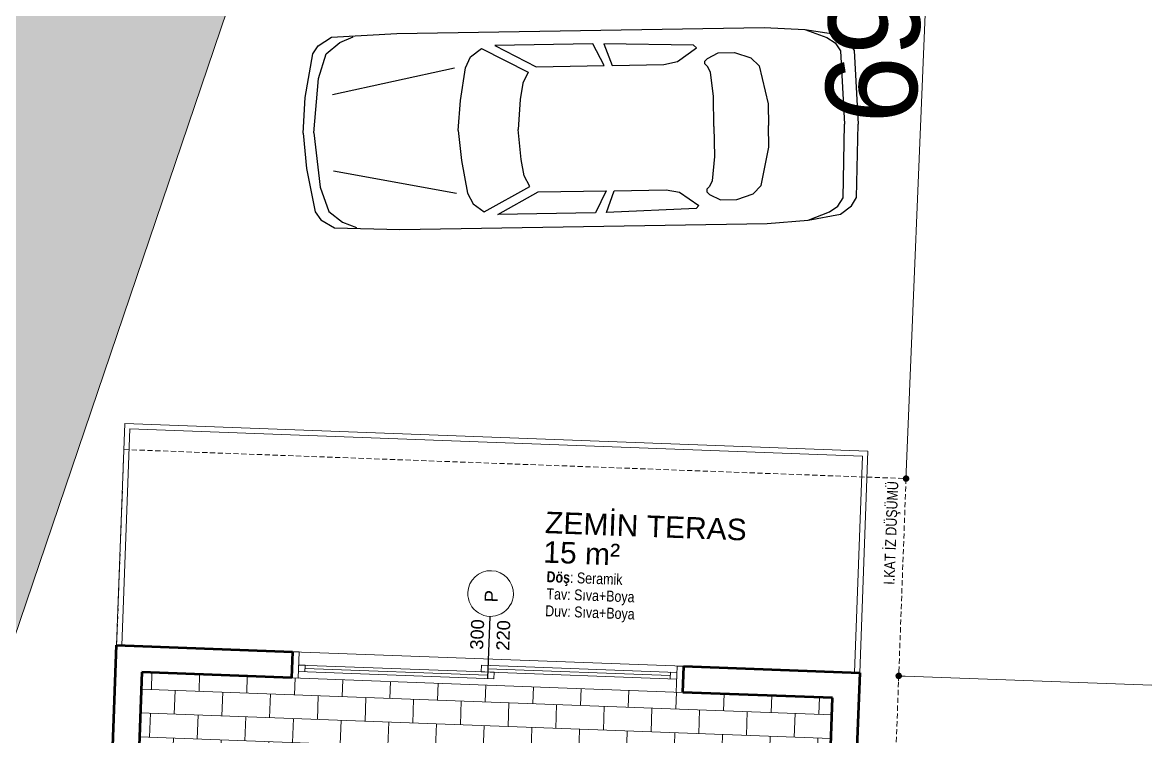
# Model space of a CAD drawing. Header units: centimetres. Extents: x 63871 to 181827, y -95930 to 42199.
# Drawn here: x 152411 to 153272, y 34745 to 35292 of the extents above; entities that cross this region are included whole.
import ezdxf

# ---------------------------------------------------------------- set-up
doc = ezdxf.new("R2010")
doc.units = ezdxf.units.CM
doc.linetypes.add('11-021_500-SatisOfisi_220512$0${ Diamond }', pattern=[12, 4, -2, 2, 2, -2])
for name, color, linetype, lineweight in [('A-AREA-IDEN', 7, 'Continuous', 9), ('A-FLOR-HRAL', 11, 'Continuous', 9), ('A-GLAZ', 151, 'Continuous', 9), ('A-WALL', 12, 'Continuous', 50), ('ARA SINIRLAR', 225, 'Continuous', 15), ('ARM_Pen_No__252', 8, 'Continuous', 18), ('İz DÜŞÜMÜ', 7, '11-021_500-SatisOfisi_220512$0${ Diamond }', 18), ('OLUK', 222, 'Continuous', 15)]:
    doc.layers.add(name, color=color, linetype=linetype, lineweight=lineweight)
for name, color, linetype in [('Bitirme - Duvar', 7, 'Continuous'), ('Dıış Ölçü', 140, 'Continuous'), ('furn', 7, 'Continuous')]:
    doc.layers.add(name, color=color, linetype=linetype)
doc.styles.add('Arial', font='Arial.ttf', dxfattribs={"height": 250})
doc.styles.add('MtXpl_Arial_Narrow', font='')
doc.styles.add('MtXpl_Arial_Narrow_1', font='')
doc.styles.add('OLUŞTURULMUŞ_STİL_1', font='Arial.ttf')
doc.styles.add('RomanS', font='')
doc.styles.get('MtXpl_Arial_Narrow').set_extended_font_data('Arial Narrow', bold=True)
doc.styles.get('MtXpl_Arial_Narrow_1').set_extended_font_data('Arial Narrow')
doc.styles.get('RomanS').set_extended_font_data('Stylus BT')
doc.dimstyles.new('BÖYÜK', dxfattribs={"dimtxt": 70, "dimasz": 5, "dimexe": 5, "dimexo": 5, "dimgap": 2, "dimtad": 3, "dimdec": 0, "dimzin": 0, "dimdsep": 46, "dimtxsty": 'RomanS', "dimblk": 'DOT', "dimcen": 5, "dimadec": 0, "dimazin": 0, "dimtfac": 1, "dimtdec": 0, "dimtix": 1, "dimtofl": 0, "dimtmove": 1, "dimatfit": 0, "dimldrblk": 'DOT', "dimfxl": 10, "dimfxlon": 1, "dimtolj": 1, "dimtzin": 0, "dimarcsym": 0})

# ---------------------------------------------------------------- blocks, each defined once
blk = doc.blocks.new('02PCAR03')
at = {"color": 0, "linetype": 'ByBlock'}
for p, q in [((-185, 35), (-197, 33)), ((-185, 35), (-193, 32)), ((-170, 36), (-185, 35)), ((-35, 36), (-170, 36)), ((-11, 35), (-35, 36)), ((-14, 33), (-19, 35)), ((-6, 32), (-11, 35)), ((-201, 30), (-203, 27)), ((-197, 33), (-201, 30)), ((-196, 30), (-198, 27)), ((-193, 32), (-196, 30)), ((-145, 29), (-144, 30)), ((-138, 24), (-145, 29)), ((-144, 30), (-111, 31)), ((-111, 31), (-114, 23)), ((-111, 23), (-107, 31)), ((-107, 31), (-71, 31)), ((-71, 31), (-86, 23)), ((-66, 30), (-83, 21)), ((-62, 27), (-66, 30)), ((-9, 29), (-14, 33)), ((-6, 20), (-9, 29)), ((-4, 29), (-6, 32)), ((-1, 13), (-4, 29)), ((-203, 27), (-204, 0)), ((-198, 27), (-199, 0)), ((-165, 25), (-168, 22)), ((-159, 27), (-165, 25)), ((-153, 27), (-159, 27)), ((-149, 25), (-153, 27)), ((-148, 24), (-149, 25)), ((-60, 23), (-62, 27)), ((-168, 22), (-171, 8)), ((-150, 20), (-149, 22)), ((-149, 22), (-148, 23)), ((-148, 23), (-148, 24)), ((-133, 23), (-138, 24)), ((-114, 23), (-133, 23)), ((-86, 23), (-111, 23)), ((-83, 21), (-81, 17)), ((-58, 11), (-60, 23)), ((-11, 14), (-56, 23)), ((-151, 11), (-150, 20)), ((-81, 17), (-80, 11)), ((-4, 0), (-6, 20)), ((0, 0), (-1, 13)), ((-151, 0), (-151, 11)), ((-80, 11), (-79, 0)), ((-57, 0), (-58, 11)), ((-171, 8), (-171, 0)), ((-203, -27), (-204, 0)), ((-198, -27), (-199, 0)), ((-171, -8), (-171, 0)), ((-151, 0), (-151, -11)), ((-80, -11), (-79, 0)), ((-57, 0), (-58, -11)), ((-4, 0), (-6, -20)), ((0, 0), (-1, -13)), ((-168, -22), (-171, -8)), ((-151, -11), (-150, -20)), ((-81, -17), (-80, -11)), ((-58, -11), (-60, -23)), ((-11, -14), (-56, -23)), ((-1, -13), (-4, -29)), ((-150, -20), (-149, -22)), ((-83, -21), (-81, -17)), ((-6, -20), (-9, -29)), ((-165, -25), (-168, -22)), ((-149, -22), (-148, -23)), ((-148, -24), (-149, -25)), ((-148, -23), (-148, -24)), ((-138, -24), (-145, -29)), ((-133, -23), (-138, -24)), ((-114, -23), (-133, -23)), ((-111, -31), (-114, -23)), ((-86, -23), (-111, -23)), ((-111, -23), (-107, -31)), ((-71, -31), (-86, -23)), ((-66, -30), (-83, -21)), ((-60, -23), (-62, -27)), ((-201, -30), (-203, -27)), ((-196, -30), (-198, -27)), ((-159, -27), (-165, -25)), ((-153, -27), (-159, -27)), ((-149, -25), (-153, -27)), ((-62, -27), (-66, -30)), ((-197, -33), (-201, -30)), ((-185, -35), (-197, -33)), ((-193, -32), (-196, -30)), ((-185, -35), (-193, -32)), ((-145, -29), (-144, -30)), ((-144, -30), (-111, -31)), ((-107, -31), (-71, -31)), ((-14, -33), (-19, -35)), ((-9, -29), (-14, -33)), ((-6, -32), (-11, -35)), ((-4, -29), (-6, -32)), ((-170, -36), (-185, -35)), ((-35, -36), (-170, -36)), ((-11, -35), (-35, -36))]:
    blk.add_line(p, q, dxfattribs=at)
blk = doc.blocks.new('HRD')
at = {"layer": 'ARM_Pen_No__252'}
h = blk.add_hatch(dxfattribs=at)
h.set_pattern_fill('AR-B816', color=256, scale=0.09)
h.set_pattern_definition([(0, (-39959.2, 0), (0, 18.288), []), (90, (-39959.2, 0), (-18.288, 18.288), [18.288, -18.288])])
h.paths.add_polyline_path([(154149.63, 35592.48), (154149.63, 35503.48), (154219.63, 35503.48), (154219.63, 35483.24), (154324.63, 35483.24), (154324.63, 35692.48), (154369.63, 35692.48), (154369.63, 35927.48), (154369.63, 35927.48), (154369.63, 36097.48), (154369.63, 36177.48), (154254.63, 36177.48), (153954.63, 36177.48), (153839.63, 36177.48), (153839.63, 35897.6), (153869.63, 35897.54), (153869.63, 35882.48), (154019.63, 35882.48), (154019.63, 35872.48), (154019.63, 35833.25, -0.444416), (154030.45, 35823.48, -0.444416), (154019.63, 35813.72), (154019.63, 35773.48), (153939.63, 35773.48), (153939.63, 35692.48), (154019.63, 35692.48), (154019.63, 35687.48), (154019.63, 35633.7), (154020.63, 35632.93), (154019.63, 35631.47), (154019.63, 35592.48), (154019.63, 35582.48), (153989.63, 35582.48), (153989.63, 35577.48), (153989.63, 35497.48), (153989.63, 35437.48), (153994.63, 35437.48), (154094.63, 35437.48), (154139.63, 35437.48), (154139.63, 35592.48)])
at = {"layer": 'A-FLOR-HRAL'}
for p, q in [((154389.63, 36367.48), (153819.63, 36367.48)), ((153819.63, 36367.48), (153819.63, 36197.48)), ((154389.63, 36197.48), (154389.63, 36367.48)), ((154385.63, 36363.48), (153823.63, 36363.48)), ((153823.63, 36363.48), (153823.63, 36197.48)), ((154385.63, 36197.48), (154385.63, 36363.48))]:
    blk.add_line(p, q, dxfattribs=at)
at = {"layer": 'A-GLAZ', "ltscale": 3}
for p, q in [((153954.63, 36177.48), (153954.63, 36197.48)), ((153954.63, 36197.48), (153959.63, 36197.48)), ((154254.63, 36197.48), (153954.63, 36197.48)), ((153959.63, 36197.48), (153959.63, 36177.48)), ((154254.63, 36197.48), (154249.63, 36197.48)), ((154249.63, 36197.48), (154249.63, 36177.48)), ((154254.63, 36177.48), (154254.63, 36197.48)), ((153959.63, 36187.48), (154109.63, 36187.48)), ((153959.63, 36187.48), (153964.63, 36187.48)), ((153964.63, 36187.48), (153964.63, 36182.48)), ((154099.63, 36187.48), (154099.63, 36192.48)), ((154099.63, 36192.48), (154249.63, 36192.48)), ((154249.63, 36187.48), (154099.63, 36187.48)), ((154104.63, 36187.48), (154104.63, 36192.48)), ((154244.63, 36189.98), (154104.63, 36189.98)), ((154104.63, 36187.48), (154104.63, 36182.48)), ((154109.63, 36187.48), (154109.63, 36182.48)), ((154249.63, 36192.48), (154244.63, 36192.48)), ((154244.63, 36192.48), (154244.63, 36187.48)), ((153959.63, 36177.48), (153954.63, 36177.48)), ((154254.63, 36177.48), (153954.63, 36177.48)), ((154109.63, 36182.48), (153959.63, 36182.48)), ((154104.63, 36184.98), (153964.63, 36184.98)), ((154249.63, 36177.48), (154254.63, 36177.48))]:
    blk.add_line(p, q, dxfattribs=at)
at = {"layer": 'A-WALL', "lineweight": 53}
for p, q in [((153819.63, 35782.48), (153819.63, 36197.48)), ((153819.63, 36197.48), (153954.63, 36197.48)), ((154254.63, 36197.48), (154389.63, 36197.48)), ((154389.63, 36197.48), (154389.63, 36097.48)), ((153839.63, 36177.48), (153839.63, 35882.48)), ((153954.63, 36177.48), (153839.63, 36177.48)), ((154369.63, 36177.48), (154254.63, 36177.48)), ((154369.63, 36097.48), (154369.63, 36177.48))]:
    blk.add_line(p, q, dxfattribs=at)
at = {"layer": 'A-WALL', "lineweight": 50}
for p, q in [((153954.63, 36197.48), (153954.63, 36177.48)), ((154254.63, 36177.48), (154254.63, 36197.48))]:
    blk.add_line(p, q, dxfattribs=at)
at = {"layer": 'Bitirme - Duvar', "color": 161, "linetype": 'Continuous', "lineweight": 25}
blk.add_line((154104.63, 36230.18), (154104.63, 36182.68), dxfattribs=at)
at = {"layer": 'Bitirme - Duvar', "color": 251, "linetype": 'Continuous', "lineweight": 15}
for start, end in [(0, 180), (180, 0)]:
    blk.add_arc((154104.63, 36247.68), 17.5, start, end, dxfattribs=at)
at = {"layer": 'İz DÜŞÜMÜ'}
blk.add_lwpolyline([(153819.63, 36347.48), (154419.63, 36347.49), (154419.63, 35292.49), (154159.63, 35292.49), (154159.63, 35357.48), (153819.63, 35357.48), (153819.63, 36347.48)], dxfattribs=at)
for s, rotation, style, p in [('I.KAT İZ DÜŞÜMÜ', 89.95698, 'MtXpl_Arial_Narrow_1', (154413.75, 36265.76)), ('Döş', 359.95698, 'MtXpl_Arial_Narrow', (154147.04, 36258.02)), (': Seramik', 359.95698, 'MtXpl_Arial_Narrow_1', (154165.03, 36258.01)), ('Tav: Sıva+Boya', 359.95698, 'MtXpl_Arial_Narrow_1', (154147.47, 36244.97)), ('Duv: Sıva+Boya', 359.95698, 'MtXpl_Arial_Narrow_1', (154146.99, 36231.91))]:
    blk.add_text(s, height=8.316, rotation=rotation, dxfattribs=dict(style=style)).set_placement(p)
at = {"layer": 'A-AREA-IDEN', "width": 224.1999, "attachment_point": 2, "line_spacing_factor": 0.941778, "style": 'Arial'}
for s, insert, char_height in [('ZEMİN TERAS', (154221.71, 36311.97), 16.4692), ('15 m²', (154173.28, 36289.32), 16.469)]:
    blk.add_mtext(s, dxfattribs=dict(at, insert=insert, char_height=char_height))
at = {"layer": 'Bitirme - Duvar', "linetype": 'Continuous', "char_height": 10, "attachment_point": 7, "rotation": 90, "style": 'OLUŞTURULMUŞ_STİL_1'}
for s, insert in [('\\A1;P', (154110.22, 36240.97)), ('\\A1;300', (154100.64, 36204.31)), ('\\A1;220', (154120.64, 36204.31))]:
    blk.add_mtext(s, dxfattribs=dict(at, insert=insert))
blk = doc.blocks.new('_Dot')
at = {"color": 0, "linetype": 'ByBlock', "lineweight": -2}
blk.add_line((-0.5, 0), (-1, 0), dxfattribs=at)
at = {"color": 0, "linetype": 'ByBlock', "const_width": 0.5}
blk.add_lwpolyline([(-0.25, 0, 1), (0.25, 0, 1)], format="xyb", close=True, dxfattribs=at)
blk = doc.blocks.new('*D270')
at = {"layer": 'Defpoints', "color": 0, "transparency": 16777216}
for p in [(-3346.19, 18608.44), (-3346.53, 18599.39, 0), (-2616.09, 18572.26, 0)]:
    blk.add_point(p, dxfattribs=at)
at = {"layer": 'Dıış Ölçü', "color": 0, "lineweight": -2, "transparency": 16777216}
for p, q in [((-3346.34, 18604.39), (-3346, 18613.44)), ((-2620.75, 18581.5), (-3341.19, 18608.26)), ((-2615.9, 18577.26), (-2615.57, 18586.31))]:
    blk.add_line(p, q, dxfattribs=at)
at = {"layer": 'Dıış Ölçü', "color": 0, "lineweight": -2, "transparency": 16777216, "xscale": 5, "yscale": 5, "zscale": 5}
for p, rotation in [((-3346.19, 18608.44), 177.873190311756), ((-2615.75, 18581.32), 357.873190311756)]:
    blk.add_blockref('_Dot', p, dxfattribs=dict(at, rotation=rotation))
at = {"layer": 'Dıış Ölçü', "color": 0, "transparency": 16777216, "insert": (-2979.5, 18634.36), "char_height": 70, "attachment_point": 5, "rotation": 357.87319, "style": 'RomanS'}
blk.add_mtext('\\A1;731', dxfattribs=at)
blk = doc.blocks.new('*D289')
at = {"layer": 'Defpoints', "color": 0, "transparency": 16777216}
for p in [(-3311.89, 19456.68), (-3311.89, 19456.68), (-3340.58, 18759.62, 0)]:
    blk.add_point(p, dxfattribs=at)
at = {"layer": 'Dıış Ölçü', "color": 0, "lineweight": -2, "transparency": 16777216}
for p, q in [((-3340.37, 18764.61), (-3312.1, 19451.68)), ((-3311.89, 19456.68), (-3316.89, 19456.88)), ((-3340.58, 18759.62), (-3345.57, 18759.82))]:
    blk.add_line(p, q, dxfattribs=at)
at = {"layer": 'Dıış Ölçü', "color": 0, "lineweight": -2, "transparency": 16777216, "xscale": 5, "yscale": 5, "zscale": 5}
for p, rotation in [((-3311.89, 19456.68), 87.64339620551716), ((-3340.58, 18759.62), 267.6433962055171)]:
    blk.add_blockref('_Dot', p, dxfattribs=dict(at, rotation=rotation))
at = {"layer": 'Dıış Ölçü', "color": 0, "transparency": 16777216, "insert": (-3364.51, 19109.72), "char_height": 70, "attachment_point": 5, "rotation": 87.6434, "style": 'RomanS'}
blk.add_mtext('\\A1;698', dxfattribs=at)
blk = doc.blocks.new('yerleşim planı')
at = {"layer": 'ARM_Pen_No__252'}
h = blk.add_hatch(dxfattribs=at)
h.set_pattern_fill('AR-HBONE', color=256, scale=0.51)
h.set_pattern_definition([(45, (-177987.134, -15156.517), (0, 73.27889), [155.448, -51.816]), (135, (-177950.495, -15119.877), (7e-15, 73.27889), [155.448, -51.816])])
h.paths.add_polyline_path([(-2142.28, 12350.54), (-6158.02, 12350.54), (-5113.15, 15429.31), (-2007.04, 15429.31)], flags=16)
h.paths.add_polyline_path([(-2155.45, 12050.81), (-2289.18, 9006.52), (-7230.37, 9110.99), (-6232.66, 12050.81)], flags=16)
h.paths.add_polyline_path([(-1993.99, 15726.33), (-2007.04, 15429.31), (-5113.15, 15429.31), (-2392.44, 23446.06), (-2901.07, 23669.61), (-7833.02, 9123.73), (-10553.48, 9181.25), (-10718.93, 8734.63), (588.09, 8496.02), (607.89, 8945.26), (-1738.17, 8994.87), (-1127.77, 22890.2), (-1668.84, 23128.02), (-1970.99, 15726.33)])
at = {"layer": 'ARA SINIRLAR'}
blk.add_lwpolyline([(-2392.44, 23446.06), (-5012.35, 15726.33)], dxfattribs=at)
at = {"rotation": 357.8731892381679}
blk.add_blockref('HRD', (-159002.74, -11832.12, 0), dxfattribs=at)
at = {"layer": 'furn', "linetype": 'Continuous', "xscale": 2.086125961570064, "yscale": 2.086125961570064, "zscale": 2.086125961570064, "rotation": 180.9296038315417}
blk.add_blockref('02PCAR03', (-3802.79, 19024.31), dxfattribs=at)
at = {"layer": 'Dıış Ölçü'}
for p1, p2, distance, picture, middle in [((-3340.58, 18759.62, 0), (-3311.89, 19456.68), 0, '*D289', (-3364.51, 19109.72)), ((-2616.09, 18572.26, 0), (-3346.53, 18599.39, 0), -9.06, '*D270', (-2979.5, 18634.36))]:
    dim = blk.add_aligned_dim(p1=p1, p2=p2, distance=distance, dimstyle='BÖYÜK', dxfattribs=at)
    dim.commit()
    dim.dimension.update_dxf_attribs({"geometry": picture, "text_midpoint": middle})

msp = doc.modelspace()

# ---------------------------------------------------------------- block references
at = {"layer": 'OLUK'}
msp.add_blockref('yerleşim planı', (156428.79, 16182.58), dxfattribs=at)

doc.saveas('drawing.dxf')
